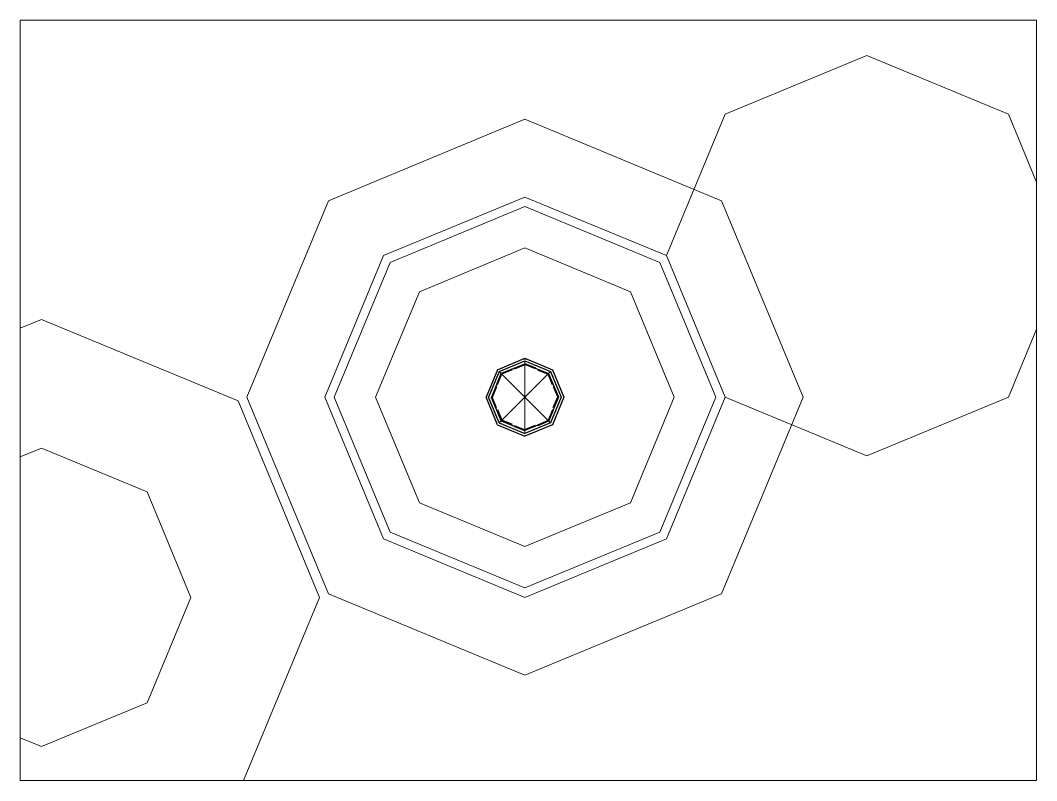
# Paper-space layout 'Octagon' of a CAD drawing. Header units: inches. Extents: x 0 to 10.6, y 0 to 7.9.
# The model-space entities are those that its viewports show. They can reach past a viewport. Long polylines and large blocks are cut down to what shows.
import ezdxf

# ---------------------------------------------------------------- set-up
doc = ezdxf.new("R2010")
doc.units = ezdxf.units.IN
doc.header["$MEASUREMENT"] = 0
for name, color, linetype, lineweight in [('ROOF BEAMS', 3, 'Continuous', 30), ('SKYLIGHT', 4, 'Continuous', 20), ('STEEL', 5, 'Continuous', 9), ('WALL FRAMING', 7, 'Continuous', 30)]:
    doc.layers.add(name, color=color, linetype=linetype, lineweight=lineweight)

msp = doc.modelspace()

# ---------------------------------------------------------------- linework, layer by layer
at = {"layer": 'ROOF BEAMS'}
for p, q in [((25378.23, 13729.4), (25393.06, 13735.55)), ((25393.06, 13735.55), (25407.89, 13729.4)), ((25378.23, 13729.4), (25372.09, 13714.57)), ((25407.89, 13729.4), (25414.03, 13714.57)), ((25378.23, 13699.75), (25372.09, 13714.57)), ((25414.03, 13714.57), (25407.89, 13699.75)), ((25378.23, 13699.75), (25393.06, 13693.6)), ((25407.89, 13699.75), (25393.06, 13693.6))]:
    msp.add_line(p, q, dxfattribs=at)
at = {"layer": 'SKYLIGHT'}
for p, q in [((25393.06, 13737.31), (25393.06, 13691.84)), ((25376.99, 13730.65), (25409.13, 13698.5)), ((25409.13, 13730.65), (25376.99, 13698.5))]:
    msp.add_line(p, q, dxfattribs=at)
at = {"layer": 'STEEL', "lineweight": 40}
for p, q in [((25385.08, 13731.99), (25378.41, 13729.23)), ((25386.39, 13732.53), (25393.06, 13735.3)), ((25399.73, 13732.53), (25393.06, 13735.3)), ((25401.04, 13731.99), (25407.71, 13729.23)), ((25375.65, 13722.56), (25378.41, 13729.23)), ((25410.47, 13722.56), (25407.71, 13729.23)), ((25375.1, 13721.24), (25372.34, 13714.57)), ((25411.02, 13721.24), (25413.78, 13714.57)), ((25375.1, 13707.91), (25372.34, 13714.57)), ((25411.02, 13707.91), (25413.78, 13714.57)), ((25375.65, 13706.59), (25378.41, 13699.92)), ((25410.57, 13706.6), (25407.84, 13699.92)), ((25385.08, 13697.16), (25378.41, 13699.92)), ((25401.18, 13697.13), (25407.84, 13699.92)), ((25386.39, 13696.62), (25393.06, 13693.85)), ((25399.73, 13696.62), (25393.06, 13693.85))]:
    msp.add_line(p, q, dxfattribs=at)
at = {"layer": 'WALL FRAMING', "color": 7, "lineweight": 9}
for p, q in [((25518.49, 13891.96), (25607.18, 13928.7)), ((25607.18, 13928.7), (25695.87, 13891.96)), ((25481.75, 13803.27), (25518.49, 13891.96)), ((25695.87, 13891.96), (25732.61, 13803.27)), ((25304.37, 13803.27), (25393.06, 13840)), ((25393.06, 13840), (25481.75, 13803.27)), ((25308.58, 13799.06), (25393.06, 13834.05)), ((25393.06, 13834.05), (25477.54, 13799.06)), ((25267.63, 13714.57), (25304.37, 13803.27)), ((25481.75, 13803.27), (25518.49, 13714.57)), ((25732.61, 13803.27), (25695.87, 13714.57)), ((25273.58, 13714.57), (25308.58, 13799.06)), ((25477.54, 13799.06), (25512.54, 13714.57)), ((25267.63, 13714.57), (25304.37, 13625.88)), ((25273.58, 13714.57), (25308.58, 13630.09)), ((25512.54, 13714.57), (25477.54, 13630.09)), ((25518.49, 13714.57), (25481.75, 13625.88)), ((25607.18, 13677.84), (25518.49, 13714.57)), ((25695.87, 13714.57), (25607.18, 13677.84)), ((25393.06, 13595.1), (25308.58, 13630.09)), ((25477.54, 13630.09), (25393.06, 13595.1)), ((25393.06, 13589.14), (25304.37, 13625.88)), ((25481.75, 13625.88), (25393.06, 13589.14))]:
    msp.add_line(p, q, dxfattribs=at)
at = {"layer": 'WALL FRAMING', "color": 3, "lineweight": 9}
for p, q in [((25269.93, 13837.71), (25393.06, 13888.71)), ((25393.06, 13888.71), (25516.19, 13837.71)), ((25218.92, 13714.57), (25269.93, 13837.71)), ((25516.19, 13837.71), (25567.2, 13714.57)), ((25326.95, 13780.69), (25393.06, 13808.07)), ((25393.06, 13808.07), (25459.17, 13780.69)), ((25299.56, 13714.57), (25326.95, 13780.69)), ((25459.17, 13780.69), (25486.56, 13714.57)), ((24967.11, 13712.28), (25090.25, 13763.28)), ((25090.25, 13763.28), (25213.38, 13712.28)), ((25213.38, 13712.28), (25264.38, 13589.14)), ((25218.92, 13714.57), (25269.93, 13591.44)), ((25299.56, 13714.57), (25326.95, 13648.46)), ((25486.56, 13714.57), (25459.17, 13648.46)), ((25567.2, 13714.57), (25516.19, 13591.44)), ((25024.13, 13655.26), (25090.25, 13682.64)), ((25090.25, 13682.64), (25156.36, 13655.26)), ((25156.36, 13655.26), (25183.74, 13589.14)), ((25393.06, 13621.08), (25326.95, 13648.46)), ((25459.17, 13648.46), (25393.06, 13621.08)), ((25393.06, 13540.44), (25269.93, 13591.44)), ((25516.19, 13591.44), (25393.06, 13540.44)), ((25183.74, 13589.14), (25156.36, 13523.03)), ((25264.38, 13589.14), (25213.38, 13466.01)), ((25090.25, 13495.65), (25024.13, 13523.03)), ((25156.36, 13523.03), (25090.25, 13495.65))]:
    msp.add_line(p, q, dxfattribs=at)
at = {"layer": 'WALL FRAMING'}
for p, q in [((25375.84, 13731.8), (25393.06, 13738.93)), ((25376.99, 13730.65), (25393.06, 13737.31)), ((25393.06, 13738.93), (25410.28, 13731.8)), ((25393.06, 13737.31), (25409.13, 13730.65)), ((25375.84, 13731.8), (25368.71, 13714.57)), ((25376.99, 13730.65), (25370.33, 13714.57)), ((25409.13, 13730.65), (25415.79, 13714.57)), ((25410.28, 13731.8), (25417.41, 13714.57)), ((25375.84, 13697.35), (25368.71, 13714.57)), ((25376.99, 13698.5), (25370.33, 13714.57)), ((25415.79, 13714.57), (25409.13, 13698.5)), ((25417.41, 13714.57), (25410.28, 13697.35)), ((25376.99, 13698.5), (25393.06, 13691.84)), ((25409.13, 13698.5), (25393.06, 13691.84)), ((25375.84, 13697.35), (25393.06, 13690.22)), ((25410.28, 13697.35), (25393.06, 13690.22))]:
    msp.add_line(p, q, dxfattribs=at)
at = {"layer": 'WALL FRAMING', "lineweight": 9}
msp.add_line((25391.56, 13738.31), (25394.56, 13738.31), dxfattribs=at)

psp = doc.layouts.new('Octagon')

# ---------------------------------------------------------------- viewports
at = {"layer": 'WALL FRAMING', "color": 3, "lineweight": 9}
psp.add_viewport(center=(5.302, 3.969), size=(10.604, 7.9375), view_center_point=(25395.274, 13712.511), view_height=476.44528, dxfattribs=at)

doc.saveas('drawing.dxf')
